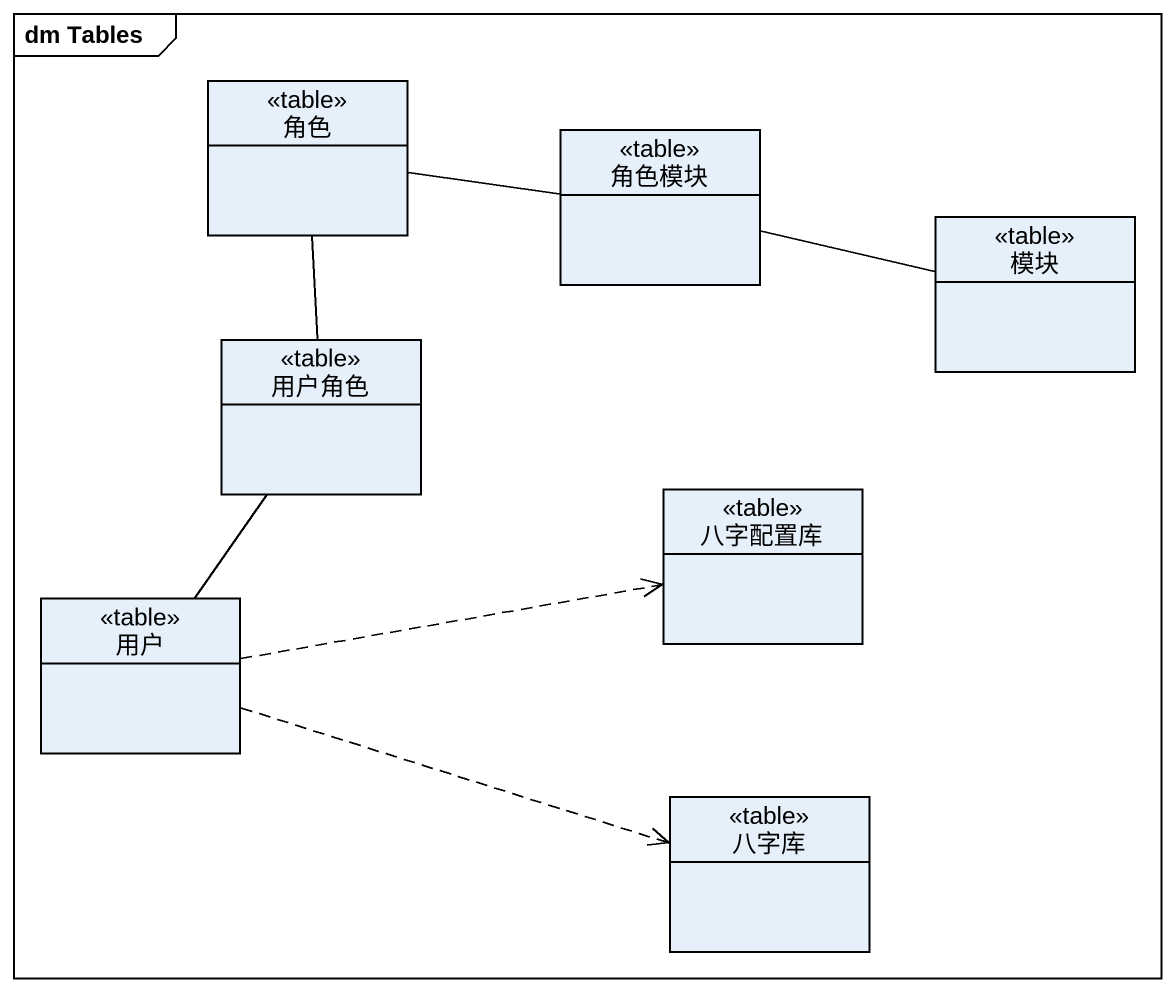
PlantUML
@startuml
mainframe dm Tables
hide circle
hide empty members
class 角色 <<table>>
class 角色模块 <<table>>
class 模块 <<table>>
class 用户角色 <<table>>
class 八字配置库 <<table>>
class 用户 <<table>>
class 八字库 <<table>>
角色 -right- 角色模块
角色 -- 用户角色
角色模块 -right- 模块
用户 -up- 用户角色
用户 .right.> 八字配置库
用户 .right.> 八字库
@enduml
